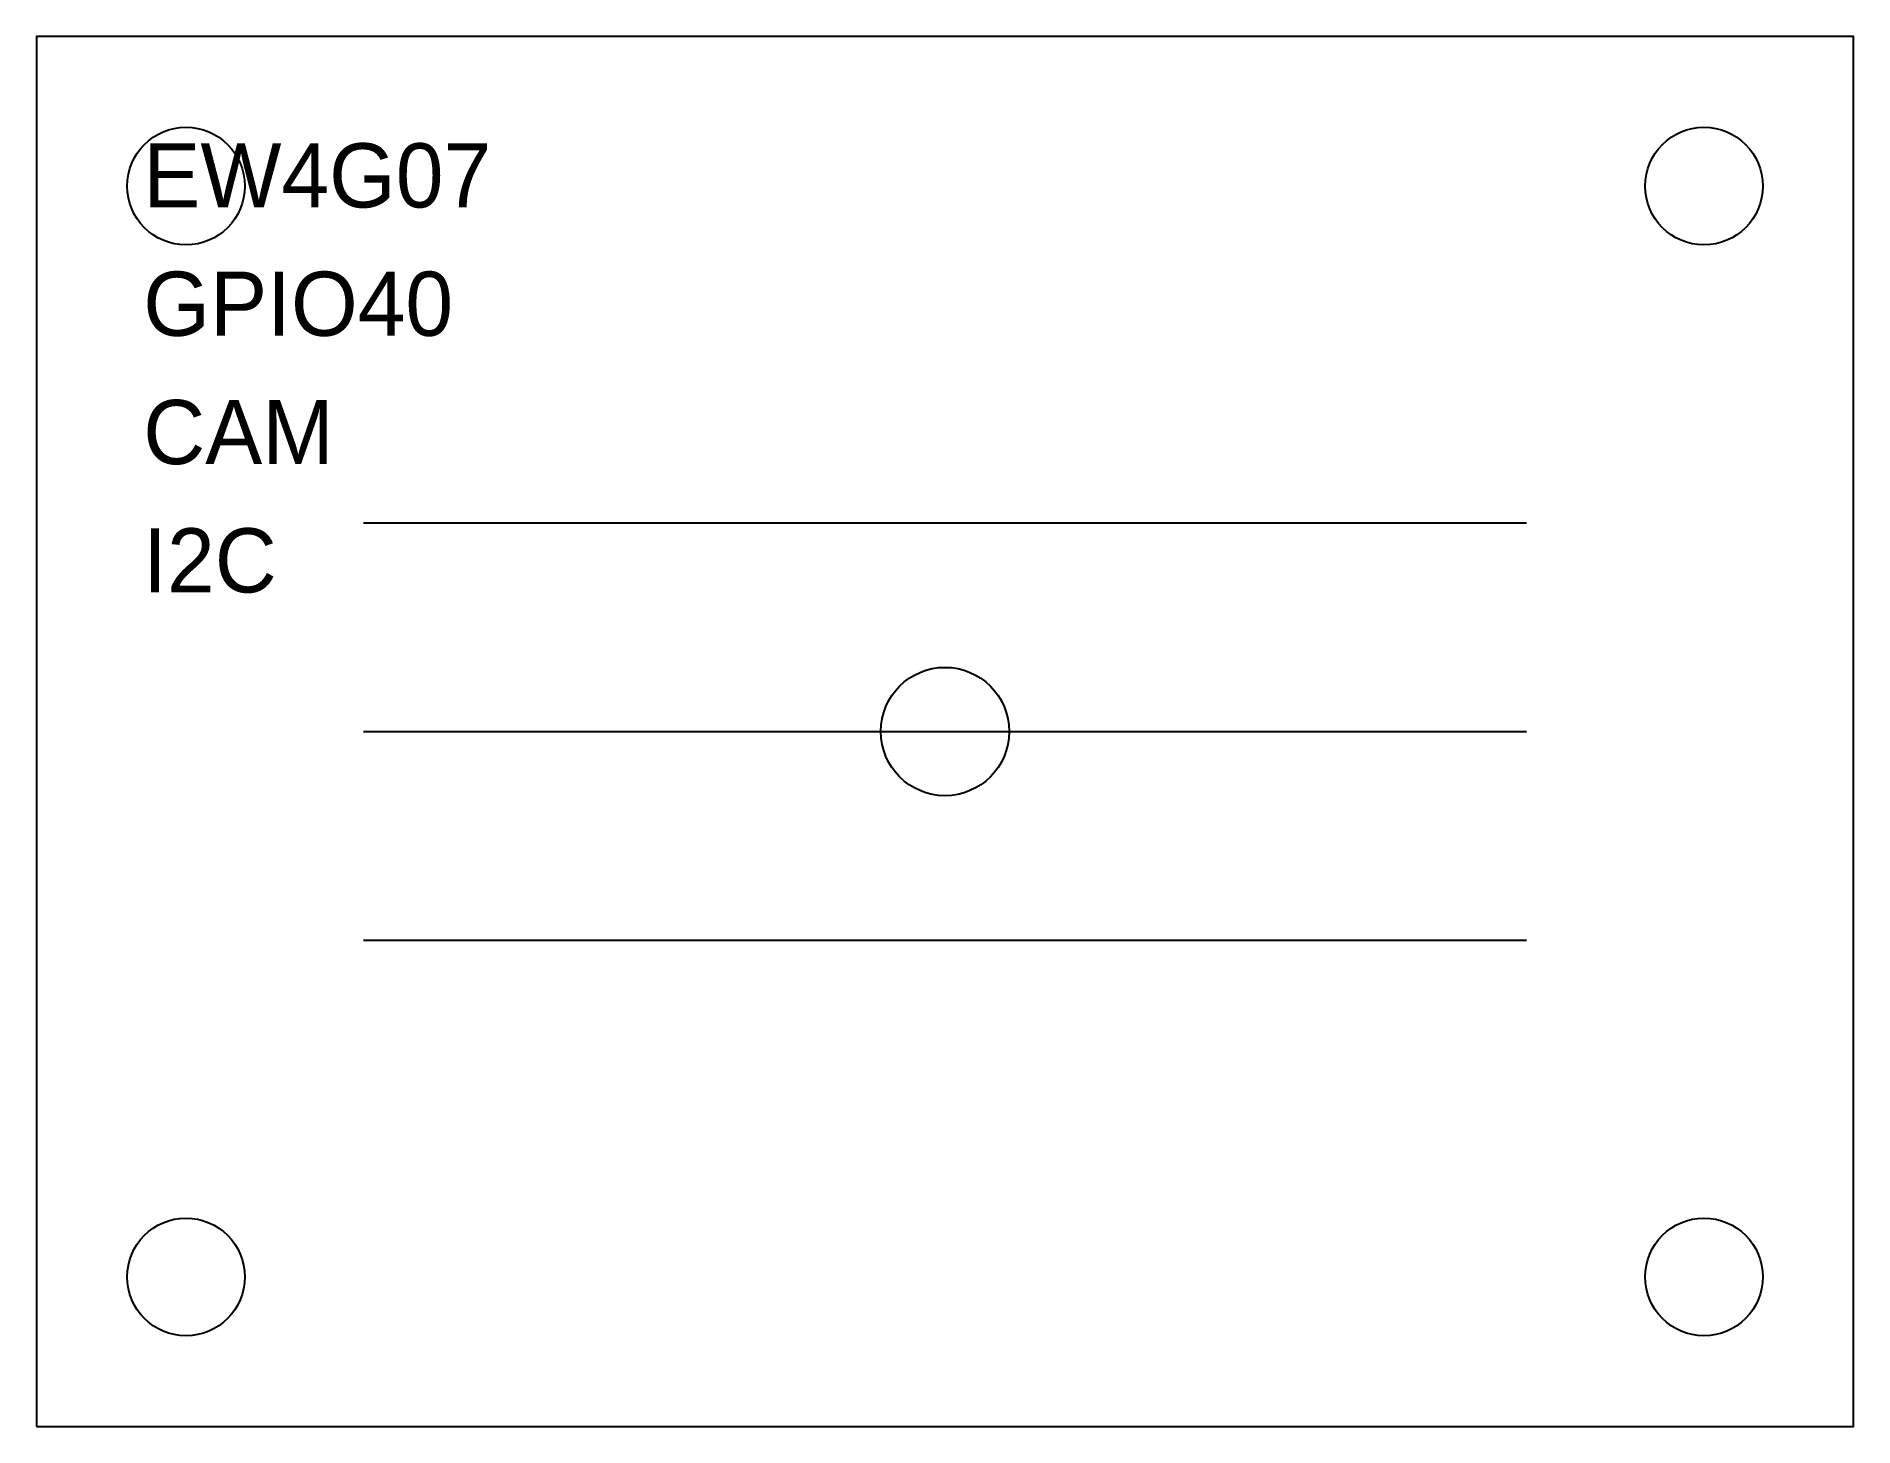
# Model space of a CAD drawing. Header units: metres. Extents: x 0 to 85, y 0 to 65.
import ezdxf

# ---------------------------------------------------------------- set-up
doc = ezdxf.new("R2010")
doc.units = ezdxf.units.M
for name, color, linetype in [('HOLE', 7, 'Continuous'), ('KEEP_OUT', 7, 'Continuous'), ('LABEL', 7, 'Continuous'), ('OUTLINE', 7, 'Continuous')]:
    doc.layers.add(name, color=color, linetype=linetype)

msp = doc.modelspace()

# ---------------------------------------------------------------- linework, layer by layer
at = {"layer": 'HOLE'}
for centre, radius in [((7, 58), 2.75), ((78, 58), 2.75), ((42.5, 32.5), 3), ((7, 7), 2.75), ((78, 7), 2.75)]:
    msp.add_circle(centre, radius, dxfattribs=at)
at = {"layer": 'KEEP_OUT'}
for p, q in [((15.3, 42.25), (69.7, 42.25)), ((15.3, 32.5), (69.7, 32.5)), ((15.3, 22.75), (69.7, 22.75))]:
    msp.add_line(p, q, dxfattribs=at)
at = {"layer": 'OUTLINE'}
msp.add_lwpolyline([(0, 0), (85, 0), (85, 65), (0, 65)], close=True, dxfattribs=at)

# ---------------------------------------------------------------- texts
at = {"layer": 'LABEL'}
for s, p in [('EW4G07', (5, 57)), ('GPIO40', (5, 51)), ('CAM', (5, 45)), ('I2C', (5, 39))]:
    msp.add_text(s, height=3, dxfattribs=at).set_placement(p)

doc.saveas('drawing.dxf')
